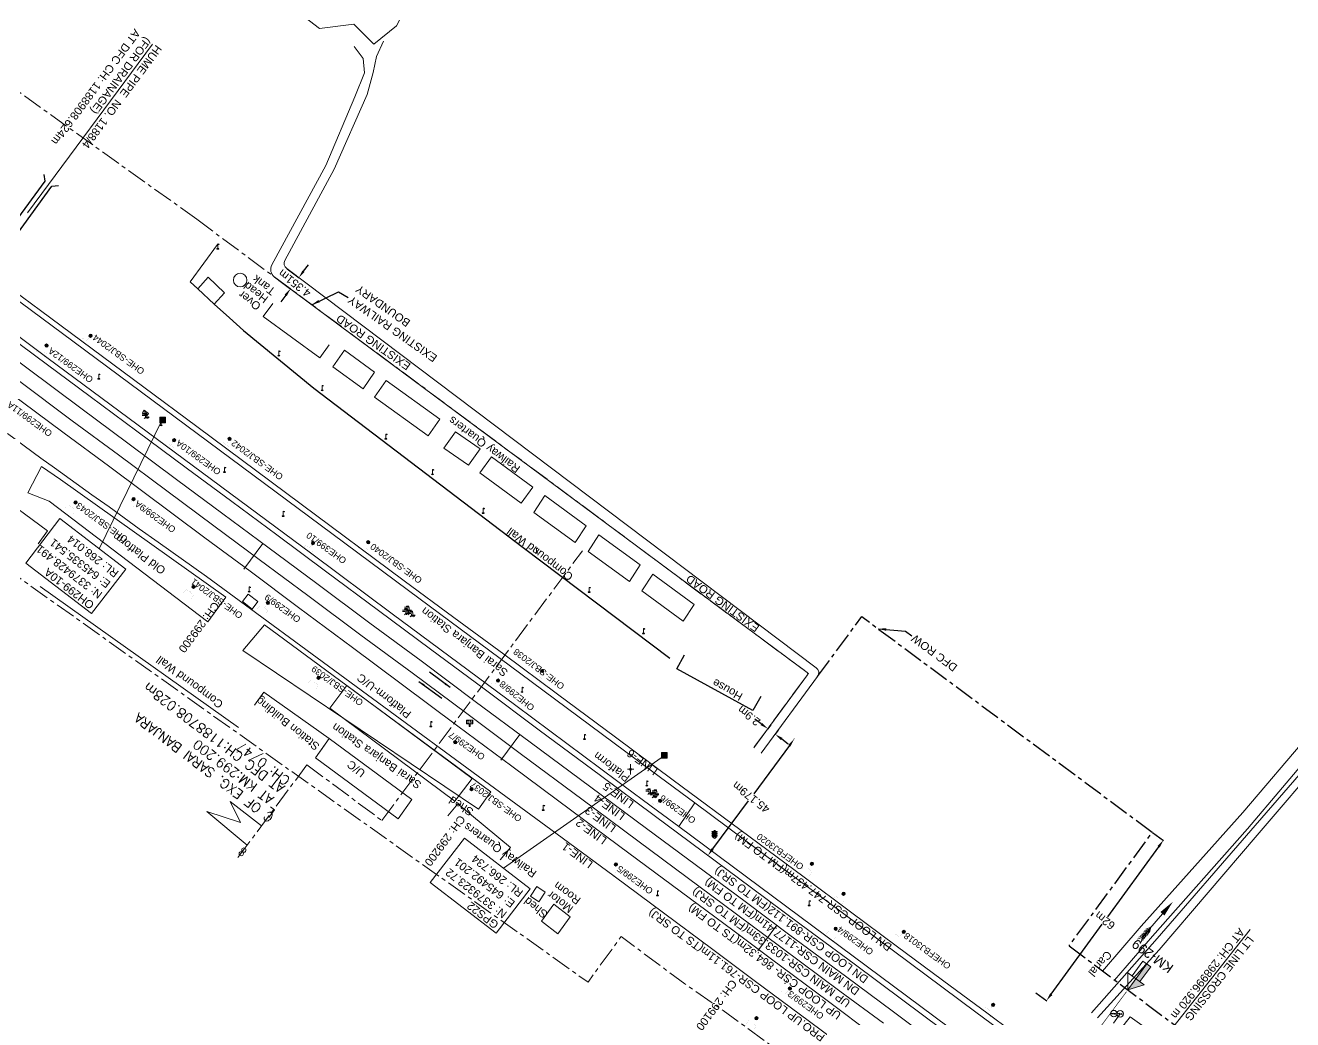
# Model space of a CAD drawing. Header units: metres. Extents: x 643730 to 647118, y 3378068 to 3380809.
# Drawn here: x 645292.6 to 645688.4, y 3379241.2 to 3379551.7 of the extents above; entities that cross this region are included whole.
import ezdxf
from ezdxf.enums import TextEntityAlignment as Align

# ---------------------------------------------------------------- set-up
doc = ezdxf.new("R2010")
doc.units = ezdxf.units.M
doc.header["$MEASUREMENT"] = 0
for name, pattern in [('CENTER', [2, 1.25, -0.25, 0.25, -0.25]), ('DASHED', [0.75, 0.5, -0.25]), ('PHANTOM2', [1.25, 0.625, -0.125, 0.125, -0.125, 0.125, -0.125])]:
    doc.linetypes.add(name, pattern=pattern)
doc.layers.get('Defpoints').update_dxf_attribs({"lineweight": 0})
for name, color, linetype, lineweight in [('Bench_Mark', 7, 'Continuous', 0), ('Bore', 8, 'Continuous', 0), ('Building Under Cons.', 251, 'Continuous', 0), ('CANAL_TOP', 5, 'Continuous', 0), ('Cart Track', 34, 'Continuous', 0), ('Commercial Building Pucca', 251, 'Continuous', 0), ('Compound Wall', 251, 'Continuous', 0), ('DFCC BOUNDARY', 6, 'CENTER', 0), ('Drain Top', 5, 'Continuous', 0), ('Electric Pole', 251, 'Continuous', 0), ('Existing Chainage', 7, 'Continuous', 0), ('Existing IR Track', 143, 'Continuous', 0), ('Existing Railway Boundary', 7, 'CENTER', 0), ('flow direction', 7, 'Continuous', 0), ('Govt buliding', 251, 'Continuous', 0), ('HT_PWR_LINE', 134, 'POWER', 0), ('KM STONE', 7, 'Continuous', 0), ('Lamp_Post', 7, 'Continuous', 0), ('MATCH LINE', 7, 'Continuous', 0), ('Name Board', 251, 'Continuous', 0), ('NEW PRO. BOX', 1, 'Continuous', 30), ('OHE MAST', 8, 'Continuous', 0), ('Platform', 251, 'Continuous', 0), ('Residential Building Pucca', 251, 'Continuous', 0), ('Residential Building Semipucca', 251, 'Continuous', 0), ('River Text', 5, 'Continuous', 0), ("SADHUGARH STN SRJ's", 251, 'Continuous', 0), ("SARAI BANJARA STN SRJ's", 251, 'Continuous', 0), ('Shed', 251, 'Continuous', 0), ('Sign Board', 251, 'Continuous', 0), ('Subroad Edge', 34, 'Continuous', 0), ('Tank', 7, 'Continuous', 0), ('Tap', 8, 'Continuous', 0), ('Text', 251, 'Continuous', 0), ('TEXT MAIN LINE', 6, 'Continuous', 0), ('TOPOSTYLEREMARK', 251, 'Continuous', 0)]:
    doc.layers.add(name, color=color, linetype=linetype, lineweight=lineweight)
for name, color, linetype in [('Dimension', 10, 'Continuous'), ('HT_TEXT', 7, 'Continuous'), ('NPL SIDING', 6, 'Continuous')]:
    doc.layers.add(name, color=color, linetype=linetype)
doc.styles.add('NB', font='swissbo.ttf', dxfattribs={"height": 1.5})
doc.styles.add('notes', font='romans.shx', dxfattribs={"height": 2})
doc.styles.add('ROMANT', font='romant__.ttf')
doc.styles.get("Standard").update_dxf_attribs({"font": 'arial.ttf'})
doc.styles.add('Style-Arial', font='arial.ttf')
doc.styles.add('Text', font='arial.ttf', dxfattribs={"height": 2})
doc.linetypes.add('POWER', pattern='A,10,-0.2,[131,ltypeshp.shx,S=0.4,R=0,X=-0.2,Y=0],-0.2,[131,ltypeshp.shx,S=0.4,R=180,X=1.2,Y=0],-1.2,-0.2,[131,ltypeshp.shx,S=0.4,R=0,X=-0.2,Y=0],-0.2,[131,ltypeshp.shx,S=0.4,R=180,X=1.2,Y=0],-1.2,-0.2,[131,ltypeshp.shx,S=0.4,R=0,X=-0.2,Y=0],-0.2,[131,ltypeshp.shx,S=0.4,R=180,X=1.2,Y=0],-1.2', length=14.8)
doc.dimstyles.new('ISO-25', dxfattribs={"dimtxt": 2.5, "dimasz": 2.5, "dimexe": 1.25, "dimexo": 0.625, "dimtad": 1, "dimtxsty": 'Standard', "dimcen": 2.5, "dimadec": 0, "dimazin": 0, "dimtfac": 1, "dimtmove": 0, "dimatfit": 3, "dimfxl": 1, "dimarcsym": 0})
doc.dimstyles.get("Standard").update_dxf_attribs({"dimtxt": 2.5, "dimasz": 2.5, "dimexe": 0.18, "dimexo": 0.0625, "dimgap": 0.09, "dimtad": 0, "dimtih": 1, "dimtoh": 1, "dimdec": 3, "dimzin": 0, "dimdsep": 46, "dimtxsty": 'Standard', "dimcen": 0.09, "dimadec": 0, "dimazin": 0, "dimtfac": 1, "dimtdec": 3, "dimtofl": 0, "dimtmove": 0, "dimatfit": 3, "dimfxl": 1, "dimtolj": 1, "dimtzin": 0, "dimarcsym": 0})

# ---------------------------------------------------------------- blocks, each defined once
blk = doc.blocks.new('BORE')
at = {"ltscale": 0.5}
for q in [(-0.99, 0), (0, 1.64), (0.99, 0), (0, -1.64)]:
    blk.add_line((0, 0), q, dxfattribs=at)
blk.add_circle((0, 0), 0.328, dxfattribs=at)
blk = doc.blocks.new('LP')
at = {"flags": 128}
for points in [[(0, 0), (0, 1.5)], [(0.25, 1.35), (0.44, 1.35)]]:
    blk.add_lwpolyline(points, dxfattribs=at)
for centre, radius, start, end in [((0.07, 0.99), 0.519, 57.6425, 97.3165), ((0.34, 1.33), 0.094, 11.7012, 168.0476)]:
    blk.add_arc(centre, radius, start, end)
at = {"extrusion": (0, 0, -1)}
blk.add_ellipse((0, 0.01), major_axis=(0.308, 0), ratio=0.400495, dxfattribs=at)
blk.add_ellipse((0.35, 1.36), major_axis=(0.0017, 0.0438), ratio=0.461056, start_param=1.74022, end_param=4.575836)
blk = doc.blocks.new('NB')
for p, q in [((-0.98, 0.82), (-0.98, 1.98)), ((-0.98, 1.98), (0.98, 1.98)), ((-0.98, 0.82), (0.98, 0.82)), ((-0.13, 0.82), (-0.13, 0)), ((-0.13, 0), (0.13, 0)), ((0.13, 0.82), (0.13, 0)), ((0.98, 1.98), (0.98, 0.82))]:
    blk.add_line(p, q)
at = {"style": 'NB', "width": 1.025371}
blk.add_text('NB', height=0.988, rotation=180, dxfattribs=at).set_placement((-0.02, 1.38), align=Align.MIDDLE_CENTER)
blk = doc.blocks.new('TAP')
at = {"layer": 'Tap', "color": 8}
for p, q in [((-0.32, 0), (0.32, 0)), ((-1.01, -0.33), (0.24, -0.33)), ((-1.01, -0.75), (-0.18, -0.75)), ((-0.37, -0.12), (-0.37, -0.05)), ((-0.1, -0.17), (-0.32, -0.17)), ((-0.05, -0.22), (-0.05, -0.33)), ((0.03, -0.95), (0.03, -1.32)), ((0.03, -1.32), (0.45, -1.32)), ((0.05, -0.22), (0.05, -0.33)), ((0.1, -0.17), (0.32, -0.17)), ((0.37, -0.12), (0.37, -0.05)), ((0.45, -0.54), (0.45, -1.32))]:
    blk.add_line(p, q, dxfattribs=at)
at = {"layer": 'Tap', "color": 8, "linetype": 'DASHED'}
for p, q in [((-0.37, -1.72), (0.03, -1.32)), ((0.24, -1.32), (0.24, -1.72)), ((0.85, -1.72), (0.45, -1.32))]:
    blk.add_line(p, q, dxfattribs=at)
at = {"layer": 'Tap', "color": 8}
for centre, radius, start, end in [((-0.32, -0.05), 0.0499, 90, 180), ((0.32, -0.05), 0.0499, 0, 90), ((-0.32, -0.12), 0.0499, 180, 270), ((-0.18, -0.95), 0.208, 0, 90), ((-0.1, -0.22), 0.0499, 0, 90), ((0.1, -0.22), 0.0499, 90, 180), ((0.24, -0.54), 0.208, 0, 90), ((0.32, -0.12), 0.0499, 270, 0)]:
    blk.add_arc(centre, radius, start, end, dxfattribs=at)
at = {"layer": 'Tap', "color": 8, "ltscale": 5, "style": 'notes'}
blk.add_text('TAP', height=0.25, rotation=180, dxfattribs=at).set_placement((1.12, -1.15, -147.73))
blk = doc.blocks.new('SIG')
for color, points in [(1, [(-0.22, 0.42, 0.180295), (-0.01, 0.33, -0.00255), (0.01, 0.33, -0.00255), (0.02, 0.33, 0.180295), (0.23, 0.42, -0.002654), (0.25, 0.44, 0.184495), (0.33, 0.65, 1.000001), (-0.32, 0.65, 0.184495), (-0.24, 0.44, -0.002654)]), (2, [(0.23, -0.23, -0.002654), (0.25, -0.21, 0.184495), (0.33, 0.01, 1.000001), (-0.32, 0.01, 0.184495), (-0.24, -0.21, -0.002654), (-0.22, -0.23, 0.180295), (-0.01, -0.32, -0.00255), (0.01, -0.32, -0.00255), (0.02, -0.32, 0.180295)]), (3, [(0.23, -0.88, -0.002654), (0.25, -0.86, 0.184495), (0.33, -0.64, 1.000001), (-0.32, -0.64, 0.184495), (-0.24, -0.86, -0.002654), (-0.22, -0.88, 0.395599)])]:
    blk.add_hatch(color=color).paths.add_polyline_path(points)
for p, q in [((-0.31, 0.98), (-0.32, -0.9)), ((0.33, -0.9), (0.32, 0.98))]:
    blk.add_line(p, q)
at = {"flags": 128}
for points in [[(-0.31, 0.98), (-0.81, 0.98, 0.198758), (-0.42, 0.41, 0.003814), (-0.31, 0.39)], [(-0.31, 0.33), (-0.81, 0.33, 0.198758), (-0.42, -0.23, 0.003727), (-0.32, -0.26)], [(0.32, 0.98), (0.82, 0.98, -0.198758), (0.44, 0.41, -0.003814), (0.32, 0.39)], [(0.32, 0.33), (0.82, 0.33, -0.198758), (0.44, -0.23, -0.003727), (0.33, -0.26)], [(-0.32, -0.32), (-0.81, -0.32, 0.198758), (-0.42, -0.88, 0.003639), (-0.32, -0.9)], [(0.33, -0.32), (0.82, -0.32, -0.198758), (0.44, -0.88, -0.003639), (0.33, -0.9)]]:
    blk.add_lwpolyline(points, format="xyb", dxfattribs=at)
for centre, radius, start, end in [((0.01, 0.91), 0.324, 12.4049, 167.5951), ((0.01, 0.81), 0.357, 27.7578, 152.2422), ((0.01, -0.9), 0.324, 181.4572, 358.5428)]:
    blk.add_arc(centre, radius, start, end)
blk = doc.blocks.new('EP')
blk.add_hatch(color=8).paths.add_polyline_path([(0.31, -0.24), (0.31, 0), (-0.31, -0.19), (-0.31, 0.07), (-0.93, -0.01), (-0.21, 0.16), (-0.21, -0.05), (0.43, 0.15), (0.41, -0.1), (0.94, -0.01)])
at = {"color": 8}
for p, q in [((-0.93, -0.01), (-0.21, 0.16)), ((-0.31, 0.07), (-0.93, -0.01)), ((-0.31, -0.19), (-0.31, 0.07)), ((0.31, 0), (-0.31, -0.19)), ((-0.21, 0.16), (-0.21, -0.05)), ((-0.21, -0.05), (0.43, 0.15)), ((0.31, -0.24), (0.31, 0)), ((0.43, 0.15), (0.41, -0.1)), ((0.94, -0.01), (0.31, -0.24)), ((0.41, -0.1), (0.94, -0.01))]:
    blk.add_line(p, q, dxfattribs=at)
blk.add_circle((0, 0), 1, dxfattribs=at)
blk = doc.blocks.new('River A')
at = {"layer": 'River Text'}
for p, q in [((0.3, 12.9), (-3.3, 20.5, -1499.5)), ((0.4, 16.4), (-3.2, 24, -1499.5)), ((0.5, 20.3), (-3.1, 27.8, -1499.5)), ((0.5, 22.3), (0, 0)), ((0.3, 12.9), (4.3, 20.3, -1499.5)), ((0.4, 16.4), (4.4, 23.8, -1499.5)), ((0.5, 20.3), (4.5, 27.7, -1499.5)), ((0, 0), (-3.6, 7.5, -1499.5)), ((0.1, 6), (-3.5, 13.6, -1499.5)), ((0.1, 3.3), (-3.5, 10.8, -1499.5)), ((0.2, 9.9), (-3.4, 17.4, -1499.5)), ((0, 0), (4, 7.4, -1499.5)), ((0.1, 6), (4.1, 13.4, -1499.5)), ((0.1, 3.3), (4.1, 10.7, -1499.5)), ((0.2, 9.9), (4.2, 17.2, -1499.5))]:
    blk.add_line(p, q, dxfattribs=at)
at = {"layer": 'River Text', "flags": 128}
blk.add_lwpolyline([(-0.7, -27.7), (0.5, 22.3)], dxfattribs=at)
at = {"layer": 'River Text', "extrusion": (0, 0, -1)}
blk.add_solid([(-3.5, -27.8), (1.3, -52.7), (4.8, -27.6)], dxfattribs=at)
blk = doc.blocks.new('OHE MAST')
h = blk.add_hatch(color=256)
edge = h.paths.add_edge_path()
edge.add_arc((0, 0), 0.514, 0, 360)
at = {"const_width": 0.01, "flags": 128}
for points in [[(1.5, 3.5), (1.5, 2), (-1.5, 2), (-1.5, 3.5)], [(0, 2), (0, 0)]]:
    blk.add_lwpolyline(points, dxfattribs=at)
blk.add_circle((0, 0), 0.514)
blk = doc.blocks.new('KM POST PLAN')
h = blk.add_hatch(color=256)
h.paths.add_polyline_path([(-6.25, -8.47), (0, 0), (0, -8.47), (-3, -8.47)], flags=16)
h.paths.add_polyline_path([(-3, -20), (-3, -8.47), (0, -8.47), (0, -20)], flags=16)
at = {"flags": 128}
for points in [[(0, 0), (-6.25, -8.47), (6.25, -8.47)], [(0, 0), (0, -20)], [(0, 0), (6.25, -8.47)], [(3, -8.47), (3, -20), (-3, -20), (-3, -8.47)]]:
    blk.add_lwpolyline(points, dxfattribs=at)
blk = doc.blocks.new('*D66')
at = {"layer": 'Defpoints', "color": 0, "linetype": 'Continuous', "transparency": 16777216}
for p in [(645525.48, 3379333.37), (645527.82, 3379331.65), (645526.84, 3379330.32)]:
    blk.add_point(p, dxfattribs=at)
at = {"layer": 'Subroad Edge', "color": 0, "linetype": 'Continuous', "lineweight": -2, "transparency": 16777216}
for p, q in [((645522.49, 3379333.52), (645520.47, 3379335)), ((645525.41, 3379333.27), (645524.43, 3379331.94)), ((645527.74, 3379331.55), (645526.76, 3379330.22)), ((645528.85, 3379328.84), (645530.86, 3379327.36))]:
    blk.add_line(p, q, dxfattribs=at)
at = {"layer": 'Subroad Edge', "color": 0, "linetype": 'Continuous', "transparency": 16777216}
for points in [[(645522.73, 3379333.85), (645522.24, 3379333.18), (645524.5, 3379332.04)], [(645529.1, 3379329.17), (645528.6, 3379328.5), (645526.84, 3379330.32)]]:
    blk.add_solid(points, dxfattribs=at)
at = {"layer": 'Subroad Edge', "color": 0, "linetype": 'Continuous', "transparency": 16777216, "insert": (645518.64, 3379336.08), "char_height": 2.5, "attachment_point": 5, "rotation": 142, "style": 'Style-Arial'}
blk.add_mtext('\\A1;2.9m', dxfattribs=at)
blk = doc.blocks.new('TerminatorOpen_0.5')
at = {"color": 0, "linetype": 'ByBlock', "lineweight": -2}
for q in [(-1, 0.25), (-1, 0), (-1, -0.25)]:
    blk.add_line((0, 0), q, dxfattribs=at)
blk = doc.blocks.new('*D67')
at = {"layer": 'Defpoints', "color": 0, "linetype": 'Continuous', "transparency": 16777216}
for p in [(645374.24, 3379475.72), (645371.65, 3379472.22), (645375.45, 3379469.4)]:
    blk.add_point(p, dxfattribs=at)
at = {"layer": 'Subroad Edge', "color": 0, "linetype": 'Continuous', "lineweight": -2, "transparency": 16777216}
for p, q in [((645374.35, 3379475.64), (645378.14, 3379472.82)), ((645379.53, 3379474.9), (645381.02, 3379476.91)), ((645371.75, 3379472.15), (645375.55, 3379469.33)), ((645373.95, 3379467.4), (645372.46, 3379465.39))]:
    blk.add_line(p, q, dxfattribs=at)
at = {"layer": 'Subroad Edge', "color": 0, "linetype": 'Continuous', "transparency": 16777216}
for points in [[(645379.2, 3379475.15), (645379.86, 3379474.66), (645378.04, 3379472.9)], [(645373.62, 3379467.65), (645374.29, 3379467.15), (645375.45, 3379469.4)]]:
    blk.add_solid(points, dxfattribs=at)
at = {"layer": 'Subroad Edge', "color": 0, "linetype": 'Continuous', "transparency": 16777216, "insert": (645376.74, 3379471.15), "char_height": 2.5, "attachment_point": 5, "rotation": 142, "style": 'Style-Arial'}
blk.add_mtext('\\A1;4.351m', dxfattribs=at)
blk = doc.blocks.new('*D68')
at = {"layer": 'Defpoints', "color": 0, "transparency": 16777216}
for p in [(645532.75, 3379328.76), (645532.83, 3379328.7), (645505.91, 3379292.41)]:
    blk.add_point(p, dxfattribs=at)
at = {"layer": 'Dimension', "color": 0, "lineweight": -2, "transparency": 16777216}
for p, q in [((645532.73, 3379328.77), (645532.65, 3379328.83)), ((645531.26, 3379326.75), (645520.12, 3379311.74)), ((645507.32, 3379294.48), (645518.45, 3379309.49)), ((645505.81, 3379292.49), (645505.73, 3379292.55))]:
    blk.add_line(p, q, dxfattribs=at)
at = {"layer": 'Dimension', "color": 0, "transparency": 16777216}
for points in [[(645530.92, 3379327), (645531.59, 3379326.5), (645532.75, 3379328.76)], [(645506.98, 3379294.73), (645507.65, 3379294.23), (645505.83, 3379292.47)]]:
    blk.add_solid(points, dxfattribs=at)
at = {"layer": 'Dimension', "color": 0, "lineweight": 0, "transparency": 16777216, "insert": (645519.29, 3379310.61), "char_height": 2.5, "attachment_point": 5, "rotation": 142, "style": 'Style-Arial'}
blk.add_mtext('\\A1;45.179m', dxfattribs=at)
blk = doc.blocks.new('*D70')
at = {"layer": 'Defpoints', "color": 0, "transparency": 16777216}
for p in [(645644.6, 3379299.72), (645608.12, 3379249.6), (645611.57, 3379247.09)]:
    blk.add_point(p, dxfattribs=at)
at = {"layer": 'Dimension', "color": 0, "lineweight": -2, "transparency": 16777216}
for p, q in [((645644.7, 3379299.65), (645648.15, 3379297.13)), ((645646.58, 3379295.19), (645630.64, 3379273.28)), ((645613.05, 3379249.11), (645628.99, 3379271.02)), ((645608.23, 3379249.53), (645611.68, 3379247.02))]:
    blk.add_line(p, q, dxfattribs=at)
at = {"layer": 'Dimension', "color": 0, "transparency": 16777216}
for points in [[(645646.24, 3379295.43), (645646.92, 3379294.94), (645648.05, 3379297.21)], [(645612.71, 3379249.36), (645613.38, 3379248.87), (645611.57, 3379247.09)]]:
    blk.add_solid(points, dxfattribs=at)
at = {"layer": 'Dimension', "color": 0, "lineweight": 0, "transparency": 16777216, "insert": (645629.81, 3379272.15), "char_height": 2.5, "attachment_point": 5, "rotation": 142, "style": 'Style-Arial'}
blk.add_mtext('\\A1;62m', dxfattribs=at)
blk = doc.blocks.new('BM')
blk.add_hatch(color=256).paths.add_polyline_path([(-0.88, -0.88), (-0.88, 0.88), (0.88, 0.88), (0.88, -0.88)])
for p, q in [((0.88, 0.88), (-0.88, 0.88)), ((-0.88, 0.88), (-0.88, -0.88)), ((0.88, -0.88), (0.88, 0.88)), ((-0.88, -0.88), (0.88, -0.88))]:
    blk.add_line(p, q)

msp = doc.modelspace()

# ---------------------------------------------------------------- linework, layer by layer
at = {"layer": 'Building Under Cons.', "linetype": 'Continuous', "flags": 128}
msp.add_lwpolyline([(645387.54, 3379328.9277), (645413.289, 3379309.9284), (645409.0316, 3379303.9375), (645383.2439, 3379322.9653), (645387.54, 3379328.9277)], close=True, dxfattribs=at)
at = {"layer": 'CANAL_TOP', "linetype": 'Continuous', "flags": 128}
for points in [[(645629.0935, 3379256.2885), (645641.1375, 3379270.3749), (645672.8829, 3379305.9048), (645693.7703, 3379330.4455), (645716.6396, 3379357.9108), (645738.8614, 3379383.2493), (645756.1124, 3379402.8712), (645774.8138, 3379423.7398), (645795.4953, 3379447.6428), (645818.2325, 3379472.1241)], [(645824.7512, 3379472.9839), (645799.5146, 3379442.5827), (645779.0028, 3379420.8189), (645762.4468, 3379402.5141), (645740.8331, 3379377.8771), (645720.2607, 3379353.8613), (645696.1681, 3379326.6201), (645674.2842, 3379300.8067), (645644.6903, 3379267.2828), (645632.8384, 3379253.4764)]]:
    msp.add_lwpolyline(points, dxfattribs=at)
at = {"layer": 'Cart Track', "linetype": 'Continuous', "flags": 128}
for points in [[(645625.5789, 3379243.2722), (645646.1299, 3379266.5062), (645675.3293, 3379300.2089), (645697.336, 3379325.5285), (645720.9193, 3379353.1991), (645741.7657, 3379376.9051), (645763.6146, 3379401.5361), (645779.9544, 3379419.9039), (645800.2559, 3379441.8724), (645825.6798, 3379472.2871)], [(645826.7864, 3379470.16), (645801.5569, 3379440.5313), (645781.2442, 3379418.7985), (645764.9754, 3379400.0679), (645742.9693, 3379375.4671), (645722.7443, 3379351.6972), (645699.1076, 3379324.1939), (645677.3748, 3379298.8281), (645646.79, 3379262.9886), (645627.4406, 3379241.7192)]]:
    msp.add_lwpolyline(points, dxfattribs=at)
at = {"layer": 'Commercial Building Pucca', "linetype": 'Continuous', "flags": 128}
msp.add_lwpolyline([(645457.6869, 3379277.1913), (645462.7649, 3379273.2976), (645458.9504, 3379268.0067), (645453.8722, 3379271.9006), (645457.6869, 3379277.1913)], close=True, dxfattribs=at)
at = {"layer": 'Compound Wall', "linetype": 'Continuous', "flags": 128}
for points in [[(645352.5977, 3379483.2545), (645344.0852, 3379471.6193), (645346.4796, 3379469.4409)], [(645359.2202, 3379332.3958), (645297.2235, 3379376.4962)]]:
    msp.add_lwpolyline(points, dxfattribs=at)
at = {"layer": 'Compound Wall', "linetype": 'Continuous', "lineweight": 30, "flags": 128}
msp.add_lwpolyline([(645351.5497, 3379464.579), (645356.4159, 3379460.3755), (645360.7726, 3379456.3824), (645382.7216, 3379438.3594), (645448.1429, 3379388.647), (645493.9009, 3379354.0999)], dxfattribs=at)
at = {"layer": 'DFCC BOUNDARY', "ltscale": 5, "flags": 128}
for points in [[(645346.1837, 3379491.1213), (644839.6006, 3379853.8387)], [(645346.1837, 3379491.1213), (645351.1996, 3379487.3714), (645365.5836, 3379476.7316), (645380.7215, 3379465.4803), (645395.3747, 3379454.618), (645409.5481, 3379444.0844), (645424.8201, 3379432.7734), (645441.3456, 3379420.4783), (645457.3414, 3379408.6347), (645474.4661, 3379395.8778), (645491.6559, 3379383.0888), (645510.3298, 3379369.1853), (645527.7494, 3379356.2947), (645537.1898, 3379349.2929), (645520.1413, 3379326.1101)]]:
    msp.add_lwpolyline(points, dxfattribs=at)
at = {"layer": 'Drain Top'}
for p in [(645529.921, 3379252.494), (645530.386, 3379253.233)]:
    msp.add_point(p, dxfattribs=at)
at = {"layer": 'Existing Chainage', "color": 7, "linetype": 'Continuous', "lineweight": 13, "flags": 128}
for points in [[(645360.8587, 3379381.8456), (645366.8189, 3379389.8753)], [(645441.1174, 3379322.1937), (645447.0783, 3379330.2228)], [(645521.3978, 3379262.6231), (645527.3843, 3379270.6332)]]:
    msp.add_lwpolyline(points, dxfattribs=at)
at = {"layer": 'Existing IR Track', "flags": 128}
for points in [[(645690.304, 3379170.5743), (645676.9076, 3379180.9332), (645664.1032, 3379190.5957), (645649.5053, 3379201.3374), (645635.1191, 3379211.9584), (645621.5861, 3379222.0184), (645607.269, 3379232.6072), (645593.3557, 3379242.9544), (645579.0799, 3379253.5168), (645564.6012, 3379264.2813), (645550.3138, 3379274.8842), (645535.8601, 3379285.6842), (645518.6149, 3379298.4714), (645494.9441, 3379316.0056), (645476.9147, 3379329.3885), (645458.8538, 3379342.7818), (645442.0265, 3379355.3028), (645426.4994, 3379366.7375), (645410.9714, 3379378.2552), (645378.7924, 3379402.1808), (645346.2268, 3379426.3814), (645329.606, 3379438.7007), (645297.3167, 3379462.622), (645280.3899, 3379475.1251)], [(645578.5103, 3379238.4612), (645566.6912, 3379247.299), (645551.4866, 3379258.5685), (645534.983, 3379270.8096), (645519.4745, 3379282.3482), (645489.0664, 3379304.9068), (645472.226, 3379317.4301), (645453.1321, 3379331.6312), (645435.8914, 3379344.4734), (645419.1839, 3379356.925), (645402.9346, 3379368.9541), (645386.3783, 3379381.2316), (645371.1837, 3379392.5445), (645357.1101, 3379403.0069), (645342.8926, 3379413.5423), (645327.4995, 3379424.9542), (645312.8706, 3379435.7977), (645295.9274, 3379448.4032), (645279.0288, 3379460.913)], [(645575.8468, 3379234.6042), (645563.7894, 3379243.5933), (645548.823, 3379254.7409), (645531.4307, 3379267.6091), (645517.4822, 3379278.0336), (645486.5818, 3379300.8935), (645469.2021, 3379313.792), (645450.3316, 3379327.8075), (645433.1202, 3379340.5854), (645416.2003, 3379353.2036), (645400.2163, 3379365.0261), (645383.6189, 3379377.3839), (645368.3538, 3379388.736), (645354.3568, 3379399.1254), (645339.8448, 3379409.9119), (645324.6469, 3379421.232), (645309.9731, 3379432.1329), (645276.0729, 3379457.3456)], [(645560.6042, 3379240.0798), (645547.0459, 3379250.1058), (645528.6336, 3379263.7724), (645514.7865, 3379274.1432), (645483.8738, 3379297.0705), (645466.3994, 3379310.0016), (645447.6389, 3379323.9696), (645430.4705, 3379336.7426), (645413.3955, 3379349.4625), (645397.4174, 3379361.293), (645380.8878, 3379373.5912), (645365.6313, 3379384.8908), (645351.4456, 3379395.4336), (645336.7913, 3379406.2966), (645321.6837, 3379417.5253), (645307.2167, 3379428.2266), (645290.4896, 3379440.7319)], [(645557.7828, 3379236.165), (645543.0526, 3379247.1355), (645525.6942, 3379260.0224), (645513.5795, 3379269.1024), (645481.1302, 3379293.2009), (645463.3488, 3379306.3822), (645444.5494, 3379320.3639), (645427.7043, 3379332.8659), (645410.0508, 3379346.0428), (645394.8203, 3379357.3972), (645377.9593, 3379369.9315), (645362.8147, 3379381.2055), (645348.6962, 3379391.6815), (645318.9942, 3379413.7676), (645304.3125, 3379424.6314), (645287.6606, 3379437.0456)], [(645287.015, 3379424.1875), (645297.425, 3379416.5182), (645301.6828, 3379413.4875), (645313.4411, 3379405.0691), (645318.799, 3379401.2832), (645328.1911, 3379394.5042), (645334.0678, 3379390.2799), (645349.1937, 3379379.5243), (645442.6652, 3379310.9123), (645458.2688, 3379299.4559), (645476.565, 3379285.9561), (645507.3131, 3379263.1012), (645520.2218, 3379253.3846), (645537.528, 3379240.6161), (645552.9629, 3379229.1291), (645566.1515, 3379219.2597), (645581.5182, 3379207.883), (645595.4731, 3379197.617), (645613.3404, 3379184.3943), (645622.9487, 3379177.2804), (645638.8351, 3379165.4579), (645656.1469, 3379152.5986), (645672.7008, 3379140.3747), (645688.5227, 3379128.6907)]]:
    msp.add_lwpolyline(points, dxfattribs=at)
at = {"layer": 'Existing Railway Boundary', "ltscale": 5, "flags": 128}
msp.add_lwpolyline([(643730.039, 3380549.1523), (643737.887, 3380543.3483), (643752.8235, 3380532.3022), (643768.2592, 3380520.8389), (643783.7331, 3380509.3472), (643799.7855, 3380497.4973), (643815.9413, 3380485.5714), (643832.7782, 3380473.1288), (643849.7289, 3380460.6021), (643866.059, 3380448.5159), (643882.3496, 3380436.4589), (643898.3816, 3380424.7148), (643914.2305, 3380413.1048), (643929.3278, 3380401.9147), (643944.4267, 3380390.7231), (643959.7518, 3380379.1349), (643975.3902, 3380367.3097), (643987.907, 3380358.1055), (644000.1603, 3380349.0958), (644017.4569, 3380336.3184), (644034.4669, 3380323.7528), (644046.4455, 3380314.9727), (644249.4258, 3380165.3983), (644621.007, 3379887.6965), (644676.9944, 3379845.4482), (644702.8645, 3379825.9912), (644738.6024, 3379799.4801), (644742.2817, 3379796.7418), (644771.2557, 3379773.8192), (644804.6479, 3379750.2058), (644834.554, 3379728.6172), (644848.5372, 3379718.5093), (644863.2911, 3379707.9396), (644878.1999, 3379697.2589), (644893.8111, 3379686.127), (644909.381, 3379675.0245), (644918.4816, 3379668.5863), (644935.1691, 3379656.7791), (644907.7997, 3379620.3367), (644936.8456, 3379598.666), (644961.4527, 3379618.4234), (645145.9779, 3379481.4776), (645154.4712, 3379493.1591), (645276.7247, 3379402.534), (645270.2115, 3379393.7381), (645468.3754, 3379252.8811), (645478.6859, 3379267.1096), (645498.5589, 3379252.3702), (645510.5872, 3379243.9988), (645510.5872, 3379243.9988), (645531.3517, 3379228.922), (645544.8911, 3379218.91), (645549.0311, 3379215.8257)], dxfattribs=at)
at = {"layer": 'Govt buliding', "linetype": 'Continuous', "flags": 128}
msp.add_lwpolyline([(645354.8012, 3379468.1784), (645351.5497, 3379464.579), (645346.4796, 3379469.4409), (645349.7341, 3379473.0437), (645354.8012, 3379468.1784)], close=True, dxfattribs=at)
msp.add_lwpolyline([(645364.1924, 3379339.3413), (645367.0821, 3379343.4203), (645387.54, 3379328.9277), (645384.6503, 3379324.8486)], dxfattribs=at)
at = {"layer": 'HT_PWR_LINE', "linetype": 'Continuous', "flags": 128}
msp.add_lwpolyline([(645632.465, 3379240.065), (645634.5522, 3379242.9532)], dxfattribs=at)
at = {"layer": 'HT_TEXT', "lineweight": 13, "flags": 128}
msp.add_lwpolyline([(645610.1221, 3379209.1479), (645622.8582, 3379223.2428), (645637.6853, 3379242.0524), (645647.8765, 3379234.7666), (645675.1344, 3379269.3459)], dxfattribs=at)
at = {"layer": 'MATCH LINE', "linetype": 'PHANTOM2', "ltscale": 15, "const_width": 0.2}
msp.add_lwpolyline([(645636.5612, 3379249.9363), (645565.9601, 3379154.828)], dxfattribs=at)
at = {"layer": 'NEW PRO. BOX'}
for points in [[(645279.2058, 3379478.7536), (645281.1407, 3379479.0065), (645298.8058, 3379503.0629), (645298.5389, 3379505.105)], [(645283.5314, 3379475.428), (645283.2785, 3379477.3629), (645300.9513, 3379501.4292), (645302.9934, 3379501.6961)]]:
    msp.add_lwpolyline(points, dxfattribs=at)
at = {"layer": 'NPL SIDING', "linetype": 'CENTER', "ltscale": 5, "flags": 128}
for points in [[(645540.053, 3379348.2913), (645553.8497, 3379367.0523), (645644.5996, 3379299.7196), (645618.5336, 3379264.2747)], [(645839.8992, 3379090.5652), (645842.691, 3379095.8991), (645618.5067, 3379264.2381)]]:
    msp.add_lwpolyline(points, dxfattribs=at)
at = {"layer": 'Platform', "linetype": 'Continuous', "flags": 128}
for points in [[(645501.7605, 3379308.8655), (645496.708, 3379301.4503), (645490.075, 3379306.3432), (645477.696, 3379315.5924), (645445.7824, 3379339.3212), (645407.2067, 3379367.9023), (645382.0595, 3379386.6145), (645299.3762, 3379447.9702), (645267.1544, 3379471.9597), (645260.7115, 3379476.6928), (645265.9886, 3379483.7588), (645272.2708, 3379479.0948), (645304.213, 3379455.4258), (645388.368, 3379392.9797), (645412.2621, 3379375.2029), (645450.5926, 3379346.7929), (645483.8658, 3379322.1325), (645501.7605, 3379308.8655)], [(645501.7605, 3379308.8655), (645589.4975, 3379243.4798), (645650.5263, 3379198.4861), (645676.3426, 3379179.3032), (645684.404, 3379173.0714), (645679.0248, 3379166.0519), (645671.2118, 3379171.8795), (645644.7773, 3379191.3947), (645576.3204, 3379242.2279)], [(645576.3204, 3379242.2279), (645496.708, 3379301.4503)]]:
    msp.add_lwpolyline(points, dxfattribs=at)
for points in [[(645293.4271, 3379405.7206), (645297.7135, 3379413.9591), (645303.6385, 3379409.8422), (645355.2966, 3379373.1251), (645349.6367, 3379365.4391), (645300.0562, 3379403.1098), (645293.4271, 3379405.7206)], [(645434.1988, 3379306.9069), (645437.9901, 3379312.3502), (645367.3111, 3379364.5135), (645360.586, 3379356.5108), (645434.1988, 3379306.9069)]]:
    msp.add_lwpolyline(points, close=True, dxfattribs=at)
at = {"layer": 'Residential Building Pucca', "linetype": 'Continuous', "flags": 128}
for points in [[(645387.5571, 3379451.9462), (645384.6121, 3379447.9069), (645366.9386, 3379460.7922), (645369.8836, 3379464.8315)], [(645424.5293, 3379304.7811), (645427.7309, 3379308.6203), (645444.1321, 3379294.943), (645440.9306, 3379291.1038)]]:
    msp.add_lwpolyline(points, dxfattribs=at)
for points in [[(645388.702, 3379445.0788), (645398.0884, 3379438.1685), (645401.7289, 3379443.3386), (645392.3425, 3379450.249), (645388.702, 3379445.0788)], [(645422.1138, 3379428.6734), (645418.4733, 3379423.5032), (645401.6688, 3379435.5657), (645405.3101, 3379440.737), (645422.1138, 3379428.6734)], [(645434.7242, 3379419.4432), (645431.0723, 3379414.3428), (645423.3733, 3379419.6653), (645427.0253, 3379424.7657), (645434.7242, 3379419.4432)], [(645451.1197, 3379407.5133), (645447.4531, 3379402.4701), (645434.5559, 3379411.9011), (645438.2226, 3379416.9444), (645451.1197, 3379407.5133)], [(645464.3941, 3379390.223), (645451.4898, 3379399.6094), (645454.8663, 3379404.8223), (645467.7715, 3379395.4353), (645464.3941, 3379390.223)], [(645484.6806, 3379383.2358), (645481.3041, 3379378.0228), (645468.3681, 3379387.3368), (645471.7458, 3379392.5516), (645484.6806, 3379383.2358)], [(645498.1099, 3379365.6284), (645485.2193, 3379375.1182), (645488.5958, 3379380.3311), (645501.4878, 3379370.8404), (645498.1099, 3379365.6284)]]:
    msp.add_lwpolyline(points, close=True, dxfattribs=at)
at = {"layer": 'Residential Building Semipucca', "linetype": 'Continuous', "flags": 128}
msp.add_lwpolyline([(645280.1769, 3379401.9282), (645283.1433, 3379405.9518), (645299.5834, 3379393.8312), (645296.6169, 3379389.8076)], dxfattribs=at)
msp.add_lwpolyline([(645362.2535, 3379374.0519), (645365.2289, 3379371.7321), (645363.4647, 3379369.3986), (645360.4476, 3379371.7508), (645362.2535, 3379374.0519)], close=True, dxfattribs=at)
at = {"layer": 'Residential Building Semipucca', "linetype": 'Continuous', "lineweight": 30, "flags": 128}
msp.add_lwpolyline([(645522.2873, 3379342.0625), (645519.8842, 3379337.6791), (645496.1293, 3379350.7021), (645498.5324, 3379355.0855)], dxfattribs=at)
at = {"layer": "SADHUGARH STN SRJ's", "color": 7, "linetype": 'CENTER', "lineweight": 15, "ltscale": 5}
msp.add_lwpolyline([(645359.0436, 3379291.8489), (645380.5695, 3379320.7512), (645403.9763, 3379303.3487), (645466.5958, 3379387.5739)], dxfattribs=at)
at = {"layer": "SADHUGARH STN SRJ's", "color": 7, "lineweight": 15}
msp.add_lwpolyline([(645361.8642, 3379295.6537), (645349.3133, 3379306.1835), (645359.8322, 3379302.7713), (645356.5524, 3379309.3329), (645366.4042, 3379301.7318)], dxfattribs=at)
for centre in [(645360.0517, 3379293.0109), (645360.8688, 3379294.1307)]:
    msp.add_circle(centre, 0.6717, dxfattribs=at)
at = {"layer": 'Shed', "linetype": 'Continuous', "flags": 128}
for points in [[(645426.7427, 3379309.4474), (645387.6967, 3379338.478), (645393.0877, 3379345.5161), (645432.1338, 3379316.4855), (645426.7427, 3379309.4474)], [(645452.4134, 3379282.7525), (645455.0253, 3379280.9597), (645453.0194, 3379277.9665), (645450.4071, 3379279.7597), (645452.4134, 3379282.7525)]]:
    msp.add_lwpolyline(points, close=True, dxfattribs=at)
at = {"layer": 'Subroad Edge', "linetype": 'Continuous', "flags": 128}
for points in [[(645257.6193, 3379647.988), (645384.4723, 3379550.701), (645395.2497, 3379552.1097), (645401.4402, 3379545.774), (645408.5495, 3379551.5282), (645412.1104, 3379558.3084), (645452.5665, 3379658.7129)], [(645369.6297, 3379476.9355), (645386.5013, 3379507.9644), (645395.4898, 3379529.4193), (645398.5929, 3379536.8493), (645398.1797, 3379541.3426), (645395.3163, 3379545.0795)], [(645373.6871, 3379478.2604), (645389.0572, 3379506.8306), (645399.3917, 3379530.1157), (645401.2746, 3379536.9924), (645402.3448, 3379542.0012), (645404.5153, 3379546.7041)]]:
    msp.add_lwpolyline(points, dxfattribs=at)
for points in [[(645373.6872, 3379478.2605, 0.37029993), (645374.2448, 3379475.7157), (645539.6454, 3379351.0734, -0.41079141), (645540.053, 3379348.2913), (645522.4775, 3379324.392)], [(645520.1413, 3379326.1101), (645536.895, 3379348.892, 0.41284973), (645536.7903, 3379349.5896), (645370.4767, 3379473.0939, -0.37357239), (645369.6297, 3379476.9355)]]:
    msp.add_lwpolyline(points, format="xyb", dxfattribs=at)
at = {"layer": 'Tank', "linetype": 'Continuous'}
msp.add_circle((645359.7258, 3379472.1344), 2.1193, dxfattribs=at)
at = {"layer": 'Tap', "linetype": 'Continuous', "flags": 128}
msp.add_lwpolyline([(645330.617, 3379429.722), (645331.125, 3379430.523), (645329.688, 3379431.53), (645329.1797, 3379430.7286), (645330.617, 3379429.722)], close=True, dxfattribs=at)
msp.add_lwpolyline([(645329.688, 3379431.53), (645330.617, 3379429.722)], dxfattribs=at)
at = {"layer": 'TEXT MAIN LINE', "color": 10}
msp.add_line((645293.3416, 3379493.1667), (645332.3694, 3379545.8183), dxfattribs=at)
at = {"layer": 'TOPOSTYLEREMARK'}
for p, q in [((645335.2487, 3379428.272), (645315.6553, 3379388.2553)), ((645492.201, 3379323.72), (645441.9813, 3379288.436))]:
    msp.add_line(p, q, dxfattribs=at)
at = {"layer": 'TOPOSTYLEREMARK', "linetype": 'Continuous', "flags": 128}
for points in [[(645324.0028, 3379381.8516), (645313.316, 3379367.9936), (645292.7297, 3379383.7863), (645303.4165, 3379397.6442), (645324.0028, 3379381.8516)], [(645450.3288, 3379282.0323), (645439.642, 3379268.1743), (645419.0556, 3379283.967), (645429.7424, 3379297.8249), (645450.3288, 3379282.0323)]]:
    msp.add_lwpolyline(points, close=True, dxfattribs=at)

# ---------------------------------------------------------------- block references
at = {"layer": 'Bench_Mark'}
for p in [(645335.541, 3379428.491), (645492.201, 3379323.72)]:
    msp.add_blockref('BM', p, dxfattribs=at)
at = {"layer": 'Bore', "linetype": 'Continuous'}
msp.add_blockref('BORE', (645481.652, 3379319.362), dxfattribs=at)
at = {"layer": 'Electric Pole', "linetype": 'Continuous'}
for p in [(645632.5992, 3379243.0628), (645634.5793, 3379242.9907)]:
    msp.add_blockref('EP', p, dxfattribs=at)
at = {"layer": 'KM STONE'}
ref = msp.add_blockref('KM POST PLAN', (645636.9968, 3379250.5232), dxfattribs=dict(at, xscale=0.5, yscale=0.5, zscale=0.5, rotation=143.7902699600399))
ref.add_attrib('KM-POST', 'KM-299', dxfattribs={"layer": '0', "height": 3, "rotation": 143.79027, "style": 'Style-Arial'}).set_placement((645644.6764, 3379261.0123), align=Align.MIDDLE_CENTER)
at = {"layer": 'Lamp_Post', "linetype": 'Continuous'}
for p in [(645352.701, 3379481.921), (645371.769, 3379448.511), (645315.534, 3379441.298), (645385.307, 3379437.716), (645335.07, 3379426.779), (645405.238, 3379422.542), (645354.832, 3379412.159), (645419.807, 3379411.483), (645373.179, 3379398.425), (645435.594, 3379399.374), (645452.291, 3379386.947), (645362.563, 3379374.818), (645468.74, 3379374.676), (645485.669, 3379361.786), (645447.747, 3379343.493), (645419.268, 3379332.742), (645467.261, 3379328.729), (645486.692, 3379314.245), (645454.3998, 3379306.6079), (645507.7744, 3379298.7102), (645490.0565, 3379279.9119), (645537.4732, 3379276.8094)]:
    msp.add_blockref('LP', p, dxfattribs=at)
at = {"layer": 'Name Board', "linetype": 'Continuous'}
msp.add_blockref('NB', (645431.421, 3379332.757), dxfattribs=at)
msp.add_blockref('NB', (645431.421, 3379332.757), dxfattribs=at)
at = {"layer": 'OHE MAST', "color": 2, "rotation": 143.3908318566117}
for p in [(645313.009, 3379454.744), (645299.262, 3379451.708), (645339.08, 3379422.113), (645356.41, 3379422.524), (645308.304, 3379402.725), (645326.414, 3379403.732), (645382.463, 3379389.983), (645399.743, 3379390.278), (645345.185, 3379376.344), (645368.386, 3379371.325), (645454.004, 3379350.056), (645384.23, 3379347.967), (645440.252, 3379347.064), (645426.883, 3379327.817), (645431.979, 3379313.162), (645490.873, 3379309.516), (645477.059, 3379289.64), (645538.3047, 3379289.8822), (645548.1619, 3379280.5011), (645545.7116, 3379269.565), (645566.9873, 3379268.5927), (645531.4397, 3379250.8684), (645594.8781, 3379245.7749), (645520.9451, 3379241.6087)]:
    msp.add_blockref('OHE MAST', p, dxfattribs=at)
at = {"layer": 'River Text', "xscale": 0.2, "yscale": 0.2, "zscale": 0.2, "rotation": 140.6085935194517}
msp.add_blockref('River A', (645644.1448, 3379270.0367), dxfattribs=at)
at = {"layer": 'Sign Board', "linetype": 'Continuous'}
msp.add_blockref('SIG', (645507.892, 3379298.967), dxfattribs=at)
at = {"layer": 'Tap', "linetype": 'Continuous'}
for p in [(645330.1525, 3379430.626), (645411.462, 3379369.349), (645412.071, 3379370.32), (645413.215, 3379368.716), (645487.416, 3379313.242), (645488.781, 3379312.181), (645489.384, 3379312.919)]:
    msp.add_blockref('TAP', p, dxfattribs=at)

# ---------------------------------------------------------------- texts
at = {"layer": 'Existing Chainage', "color": 7, "lineweight": 0, "char_height": 2.5, "attachment_point": 4, "line_spacing_factor": 0.6, "style": 'Style-Arial'}
for s, insert, rotation in [('CH: 299300', (645352.4233, 3379371.192), 233.414844), ('CH: 299200', (645429.2444, 3379304.5417), 233.409574), ('CH: 299100', (645514.0759, 3379253.2039), 233.227101)]:
    msp.add_mtext(s, dxfattribs=dict(at, insert=insert, rotation=rotation))
at = {"layer": 'Existing Railway Boundary', "insert": (645393.0972, 3379465.3187), "char_height": 2.5, "width": 45.456033, "attachment_point": 3, "rotation": 144.877675}
msp.add_mtext('EXISTING RAILWAY BOUNDARY', dxfattribs=at)
at = {"layer": 'Existing Railway Boundary', "color": 10, "ltscale": 5, "insert": (645569.0799, 3379359.6327), "char_height": 2.5, "width": 42.260109, "attachment_point": 3, "rotation": 143.4264}
msp.add_mtext('DFC ROW', dxfattribs=at)
at = {"layer": 'HT_TEXT', "style": 'Style-Arial'}
for s, p in [('AT CH: 298996.920 m', (645671.6945, 3379270.0083)), ('LT LINE CROSSING', (645674.5684, 3379267.4657))]:
    msp.add_text(s, height=2.5, rotation=231.831665, dxfattribs=at).set_placement(p)
at = {"layer": 'OHE MAST'}
for s, rotation, p in [('OHE-SBJ/2044', 144, (645314.6067, 3379455.3274)), ('OHE299/12A', 144, (645300.7089, 3379451.1817)), ('OHE299/11A', 144, (645287.9179, 3379434.3633)), ('OHE299/10A', 144, (645340.6101, 3379422.3938)), ('OHE-SBJ/2042', 144, (645357.8866, 3379422.3788)), ('OHE-SBJ/2043', 144, (645309.4226, 3379402.863)), ('OHE299/9A', 144, (645327.7427, 3379403.4424)), ('OHE399/10', 144, (645381.3166, 3379393.5576)), ('OHE-SBJ/2040', 144, (645401.3067, 3379390.0616)), ('OHE-SBJ/2041', 144, (645345.2597, 3379379.0735)), ('OHE299/9', 144, (645368.2754, 3379374.2648)), ('OHE-SBJ/2038', 142.740168, (645446.0097, 3379357.2421)), ('OHE-SBJ/2039', 144, (645382.9047, 3379351.8539)), ('OHE299/8', 141.162898, (645441.6827, 3379347.1675)), ('OHE299/7', 144.562043, (645425.7653, 3379331.2554)), ('OHE-SBJ/2037', 144, (645432.476, 3379315.6318)), ('OHE299/6', 144, (645491.653, 3379311.5173)), ('OHEFBJ3020', 144, (645521.9804, 3379299.5051)), ('OHE299/5', 144, (645478.3191, 3379289.4626)), ('OHE299/4', 144, (645547.1529, 3379270.457)), ('OHEFBJ3018', 144, (645567.9412, 3379268.4983)), ('OHE299/3', 144, (645531.6615, 3379250.3835))]:
    msp.add_text(s, height=2, rotation=rotation, dxfattribs=at).set_placement(p, align=Align.RIGHT)
at = {"layer": "SADHUGARH STN SRJ's", "color": 10, "insert": (645373.8708, 3379314.0844), "char_height": 3, "attachment_point": 7, "rotation": 142.779085, "line_spacing_factor": 0.6, "style": 'ROMANT'}
msp.add_mtext('AT DFC CH:1188708.028m', dxfattribs=at)
at = {"layer": "SADHUGARH STN SRJ's", "color": 7, "char_height": 3, "attachment_point": 7, "rotation": 142.779085, "line_spacing_factor": 0.6, "style": 'ROMANT'}
for s, insert in [('{\\C7;C OF EXG. SARAI BANJARA }', (645370.5005, 3379304.9329)), ('AT KM:299.200', (645370.4809, 3379310.5917)), ('CH: 0/47', (645376.1735, 3379317.2454)), ('L', (645370.8556, 3379306.3743))]:
    msp.add_mtext(s, dxfattribs=dict(at, insert=insert))
at = {"layer": "SARAI BANJARA STN SRJ's", "color": 7}
for s, p in [(' LINE-6  ', (645491.2179, 3379318.7715)), (' LINE-5  ', (645483.6927, 3379308.4651)), (' LINE-4  ', (645480.9454, 3379304.7076)), (' LINE-3  ', (645478.1237, 3379300.9093)), (' LINE-2  ', (645475.2424, 3379297.12)), ('DN LOOP CSR-747.437m(FM TO FM)', (645563.5111, 3379264.3932)), ('LINE-1', (645470.1387, 3379290.2477)), ('DN LOOP CSR-891.112(FM TO SRJ)', (645556.1292, 3379254.3755)), ('DN MAIN CSR-1177.41m(FM TO FM)', (645553.3818, 3379250.618)), ('UP MAIN CSR-1033.33m(FM TO SRJ)', (645550.5601, 3379246.8197)), ('PRO.UP LOOP CSR-761.11m(TS TO SRJ)', (645542.5751, 3379236.1581)), ('UP LOOP CSR- 864.32m(TS TO FM)', (645547.6788, 3379243.0304))]:
    msp.add_text(s, height=2.5, rotation=143.603357, dxfattribs=at).set_placement(p)
at = {"layer": 'Subroad Edge', "linetype": 'Continuous', "char_height": 2.5, "width": 45.456033, "attachment_point": 3}
for insert, rotation in [((645389.4033, 3379459.5456), 144.877675), ((645498.6624, 3379378.2938), 143.500682)]:
    msp.add_mtext('EXISTING ROAD', dxfattribs=dict(at, insert=insert, rotation=rotation))
at = {"layer": 'Text', "style": 'Text', "width": 1}
for s, p in [('Tank', (645370.9707, 3379469.1872)), ('Head', (645368.7366, 3379466.7188)), ('Over', (645366.4417, 3379464.4544))]:
    msp.add_text(s, height=2.5, rotation=142.637987, dxfattribs=at).set_placement(p)
at = {"layer": 'Text', "style": 'Text'}
for s, rotation, p in [('Railway Quarters', 143.08287, (645447.4278, 3379413.7009)), ('U/C', 141.431625, (645399.0649, 3379318.5929)), ('Shed', 147.154448, (645432.848, 3379306.7144)), ('Railway Quarters', 144.651169, (645452.5582, 3379287.3682)), ('Room', 143.217936, (645466.3359, 3379278.9135)), ('Shed', 141.545272, (645456.0096, 3379274.5783)), ('Motor', 143.217936, (645463.9855, 3379276.2638))]:
    msp.add_text(s, height=2.5, rotation=rotation, dxfattribs=at).set_placement(p)
at = {"layer": 'Text'}
for s, rotation, p in [('Compound Wall', 142.769449, (645463.9572, 3379379.988)), ('Old Platform', 143.600056, (645336.6981, 3379382.0297)), ('Sarai Banjara Station', 142.417554, (645443.5994, 3379350.0437)), ('Compound Wall', 143.415614, (645354.6686, 3379340.1745)), ('Platform-U/C', 142.175971, (645413.3743, 3379337.0502)), ('House', 150.767036, (645516.9141, 3379342.8182)), ('Sarai Banjara Station', 145.176579, (645416.5797, 3379315.103)), ('Platform', 142.91089, (645481.6849, 3379317.1922)), ('Canal', 229.765593, (645630.3194, 3379262.9346))]:
    msp.add_text(s, height=2.5, rotation=rotation, dxfattribs=at).set_placement(p)
at = {"layer": 'Text', "style": 'Text'}
msp.add_text('Station Building', height=2.5, rotation=141.172998, dxfattribs=at).set_placement((645374.5226, 3379333.599), align=Align.MIDDLE_CENTER)
at = {"layer": 'TEXT MAIN LINE', "color": 10, "insert": (645335.4361, 3379544.316), "char_height": 2.5, "attachment_point": 1, "rotation": 233.378128, "style": 'Style-Arial'}
msp.add_mtext_dynamic_manual_height_columns('\\A1;HUME PIPE  NO. 1188/4\\P(FOR DRAINAGE)\\PAT DFC CH: {\\fArial|b0|i0|c0|p34;1188908.624m}', width=63.233988, gutter_width=2.5, heights=[0], dxfattribs=at)
at = {"layer": 'TOPOSTYLEREMARK', "linetype": 'Continuous', "char_height": 2.5, "width": 27.839638, "attachment_point": 2, "rotation": 142.361806}
for s, insert in [('\\pxql;OH299-10A\\PN: 3379428.491\\PE: 645335.541\\PRL: 268.014', (645301.8247, 3379377.6523)), ('\\pxql;GPS22\\PN: 3379323.72\\PE: 645492.201\\PRL: 266.734', (645428.1506, 3379277.833))]:
    msp.add_mtext(s, dxfattribs=dict(at, insert=insert))

# ---------------------------------------------------------------- dimensions: what is measured, and where the dimension line sits
at = {"layer": 'Dimension', "color": 10, "lineweight": 0}
for p1, p2, distance, override, picture, middle in [((645505.9084, 3379292.4123), (645532.8265, 3379328.6968), 0.0984, {"dimexe": 0.125, "dimexo": 0.125, "dimgap": 0.125, "dimtad": 1, "dimtih": 0, "dimtoh": 0, "dimdec": 3, "dimzin": 11, "dimpost": 'm', "dimtxsty": 'Style-Arial', "dimsah": 1, "dimadec": 4, "dimazin": 3, "dimtmove": 2, "dimatfit": 1, "dimldrblk": 'TerminatorOpen_0.5', "dimfrac": 2, "dimtzin": 11}, '*D68', (645519.2884, 3379310.6132)), ((645644.5996, 3379299.7196), (645608.1239, 3379249.6021), 4.2673, {"dimexe": 0.125, "dimexo": 0.125, "dimgap": 0.125, "dimtad": 1, "dimtih": 0, "dimtoh": 0, "dimdec": 0, "dimzin": 11, "dimpost": 'm', "dimtxsty": 'Style-Arial', "dimsah": 1, "dimadec": 4, "dimazin": 3, "dimtmove": 2, "dimatfit": 1, "dimldrblk": 'TerminatorOpen_0.5', "dimfrac": 2, "dimtzin": 11}, '*D70', (645629.812, 3379272.1497))]:
    dim = msp.add_aligned_dim(p1=p1, p2=p2, distance=distance, dimstyle='Standard', override=override, dxfattribs=at)
    dim.commit()
    dim.dimension.update_dxf_attribs({"geometry": picture, "text_midpoint": middle, "text_rotation": 142})
at = {"layer": 'Subroad Edge', "linetype": 'Continuous'}
dim = msp.add_aligned_dim(p1=(645374.2448, 3379475.7157), p2=(645371.6506, 3379472.2222), distance=4.7266, dimstyle='Standard', override={"dimexe": 0.125, "dimexo": 0.125, "dimgap": 0.125, "dimtad": 1, "dimtih": 0, "dimtoh": 0, "dimzin": 11, "dimpost": 'm', "dimtxsty": 'Style-Arial', "dimsah": 1, "dimadec": 4, "dimazin": 3, "dimtmove": 2, "dimatfit": 1, "dimldrblk": 'TerminatorOpen_0.5', "dimfrac": 2, "dimtzin": 11}, dxfattribs=at)
dim.commit()
dim.dimension.update_dxf_attribs({"geometry": '*D67', "text_midpoint": (645376.7424, 3379471.151), "text_rotation": 142})
dim = msp.add_linear_dim(base=(645526.8364, 3379330.3192), p1=(645525.4803, 3379333.3702), p2=(645527.8166, 3379331.6521), angle=323.669386, dimstyle='Standard', override={"dimexe": 0.125, "dimexo": 0.125, "dimgap": 0.125, "dimtad": 1, "dimtih": 0, "dimtoh": 0, "dimzin": 11, "dimpost": 'm', "dimtxsty": 'Style-Arial', "dimsah": 1, "dimadec": 4, "dimazin": 3, "dimtmove": 2, "dimatfit": 1, "dimldrblk": 'TerminatorOpen_0.5', "dimfrac": 2, "dimtzin": 11}, dxfattribs=at)
dim.commit()
dim.dimension.update_dxf_attribs({"geometry": '*D66', "text_midpoint": (645518.6358, 3379336.0812), "dimtype": 129, "text_rotation": 142})

# ---------------------------------------------------------------- leaders
at = {"layer": 'Existing Railway Boundary', "linetype": 'Continuous', "ltscale": 5}
msp.add_leader([(645382.1043, 3379464.4552), (645390.4807, 3379468.5117), (645393.4959, 3379466.6949)], dimstyle='ISO-25', override={"dimtxt": 3, "dimasz": 2.5, "dimgap": 0.625, "dimtad": 0, "dimdec": 3, "dimzin": 2, "dimtdec": 3}, dxfattribs=at)
at = {"layer": 'Existing Railway Boundary', "color": 10, "linetype": 'Continuous', "ltscale": 5}
msp.add_leader([(645559.0029, 3379363.2289), (645567.5541, 3379362.5307), (645569.4603, 3379361.0288)], dimstyle='ISO-25', override={"dimtxt": 3, "dimtad": 0, "dimdec": 3, "dimzin": 2, "dimtdec": 3}, dxfattribs=at)
at = {"layer": 'flow direction', "lineweight": 0}
for points in [[(645415.5586, 3379346.8211), (645422.726, 3379341.5257)], [(645425.3241, 3379344.886), (645418.8192, 3379349.6897)]]:
    msp.add_leader(points, dimstyle='ISO-25', override={"dimtxt": 0.5, "dimasz": 2, "dimtad": 0}, dxfattribs=at)

doc.saveas('drawing.dxf')
